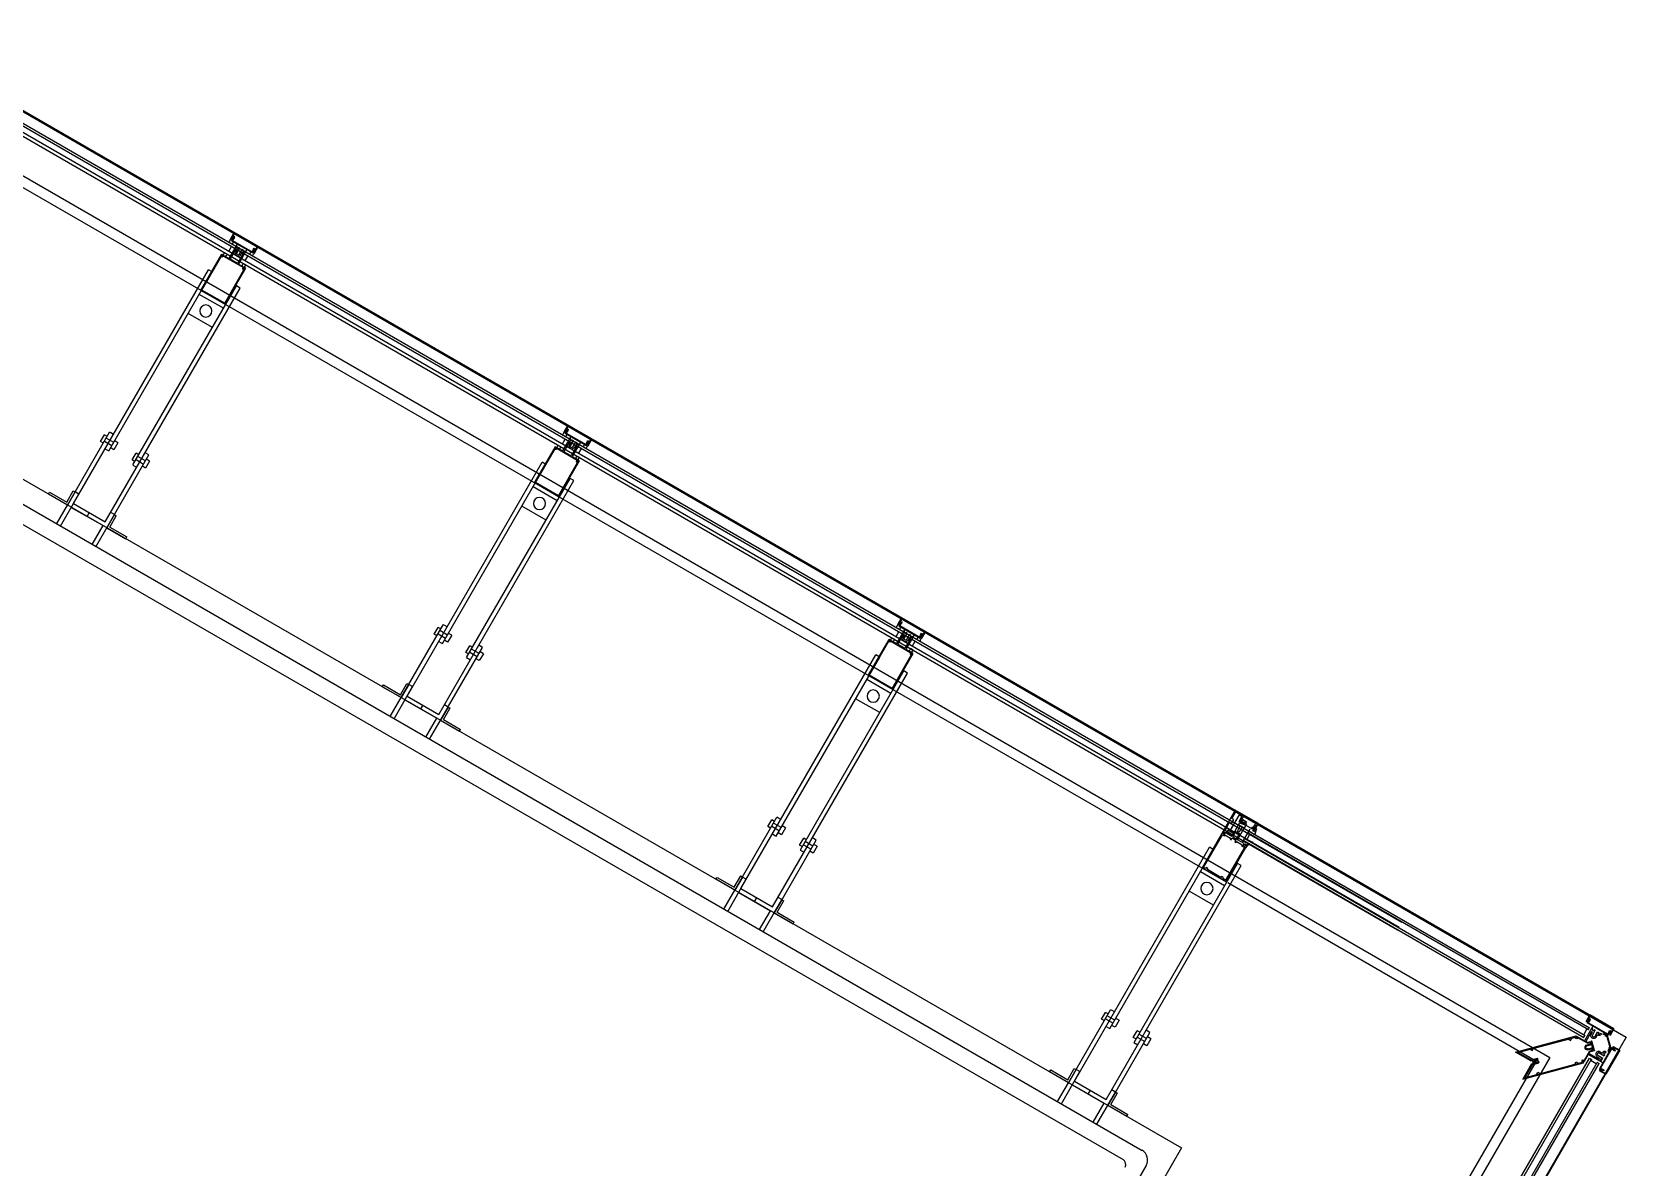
# Model space of a CAD drawing. Extents: x 11182 to 734459, y -1391328 to 152085.
# Drawn here: x 717428 to 721072, y -838499 to -835903 of the extents above; entities that cross this region are included whole.
import ezdxf

# ---------------------------------------------------------------- set-up
doc = ezdxf.new("R2010")
doc.units = 0
doc.header["$LTSCALE"] = 500
doc.header["$MEASUREMENT"] = 0
doc.layers.add('1_Wall_Exist', color=251, linetype='CONTINUOUS')

msp = doc.modelspace()

# ---------------------------------------------------------------- linework, layer by layer
at = {"layer": '1_Wall_Exist'}
for p, q in [((717095.3, -835903.1), (720987.1, -838149.7)), ((717119.8, -835946.3), (720561.7, -837934.4)), ((717134.3, -835928.1), (721071.6, -838201.4)), ((717107, -835968.2), (720549.1, -837956.3)), ((717110.8, -835961.7), (720552.8, -837949.8)), ((717117.2, -835950.8), (720559.2, -837938.8)), ((717053.3, -836054.9), (720157.1, -837846.4)), ((717100.2, -836055.5), (720897.5, -838248)), ((717881.5, -836377.4), (717890.3, -836362.1)), ((717883.4, -836377.3), (717881.5, -836377.4)), ((717890.9, -836364.3), (717883.4, -836377.3)), ((717890.6, -836371.4), (717883.7, -836377.4)), ((717885.8, -836377.6), (717883.7, -836377.4)), ((717883.9, -836380.5), (717884.7, -836379.1)), ((717883.9, -836380.5), (717932.5, -836408.6)), ((717885, -836379.3), (717884.7, -836379.1)), ((717885, -836379.3), (717889.9, -836373.8)), ((717888.3, -836383.1), (717885.1, -836388.6)), ((717885.8, -836377.6), (717889.6, -836373.6)), ((717886.5, -836380.2), (717890.7, -836374.8)), ((717886.5, -836380.1), (717931.6, -836406.2)), ((717889.9, -836373.8), (717889.6, -836373.6)), ((717890.3, -836362.1), (717945.3, -836393.9)), ((717891.7, -836372.1), (717890.6, -836371.4)), ((717890.7, -836374.8), (717891.7, -836372.1)), ((717890.9, -836364.3), (717943.1, -836394.5)), ((717814.1, -836494.1), (717861.7, -836411.7)), ((717816.3, -836493.5), (717861, -836416)), ((717861, -836416.1), (717861, -836416)), ((717863.1, -836412.5), (717861.7, -836411.7)), ((717863.1, -836412.5), (717862.2, -836414)), ((717863.9, -836415.2), (717868, -836408)), ((717864.9, -836413.5), (717878.2, -836421.2)), ((717865.3, -836416), (717865.5, -836415.7)), ((717865.5, -836415.7), (717911.3, -836442.1)), ((717868, -836408), (717873.8, -836411.4)), ((717873.8, -836411.4), (717870.7, -836416.9)), ((717883.4, -836394.9), (717877, -836405.9)), ((717897.3, -836388.2), (717878.2, -836421.2)), ((717894, -836400.1), (717880.9, -836422.8)), ((717897.6, -836432.4), (717880.9, -836422.8)), ((717894, -836400.1), (717897.1, -836401.9)), ((717894.1, -836407.1), (717897.1, -836401.9)), ((717897.3, -836394.3), (717894.6, -836392.8)), ((717896.3, -836409.3), (717903, -836397.6)), ((717910.7, -836409.7), (717897.6, -836432.4)), ((717919.3, -836400.9), (717900.2, -836433.9)), ((717903, -836397.6), (717900.4, -836396.1)), ((717901.7, -836412.4), (717908.4, -836400.7)), ((717905, -836413.6), (717908.1, -836408.2)), ((717910.7, -836409.7), (717908.1, -836408.2)), ((717911.4, -836402.5), (717908.4, -836400.7)), ((717914, -836404), (717916.6, -836405.5)), ((717920.4, -836416.2), (717914, -836427.3)), ((717928.1, -836406), (717924.9, -836411.5)), ((717931.6, -836406.2), (717932.2, -836404.5)), ((717932.2, -836404.5), (717934.1, -836399.9)), ((717932.5, -836408.6), (717933.3, -836407.2)), ((717933, -836407), (717935.3, -836400)), ((717933, -836407), (717933.3, -836407.2)), ((717934.1, -836399.9), (717935.9, -836397.6)), ((717934.1, -836405.4), (717935.6, -836400.2)), ((717934.1, -836405.4), (717935.4, -836407.2)), ((717935.3, -836400), (717935.6, -836400.2)), ((717937.1, -836398.3), (717935.4, -836407.2)), ((717935.6, -836407.4), (717943.1, -836394.5)), ((717935.6, -836407.4), (717936.5, -836409.1)), ((717935.9, -836397.6), (717937.1, -836398.3)), ((717936.5, -836409.1), (717945.3, -836393.9)), ((717522.8, -836981.6), (717831.4, -836447)), ((717603.7, -836861.4), (717840.1, -836452.1)), ((717840.1, -836452.1), (717831.2, -836446.9)), ((717868.5, -836523.7), (717912.4, -836447.5)), ((717869.1, -836525.8), (717916.5, -836443.7)), ((717900.2, -836433.9), (717913.5, -836441.6)), ((717910.8, -836432.7), (717907.7, -836438.2)), ((717910.3, -836443.9), (717911.3, -836442.1)), ((717916.6, -836436.1), (717910.8, -836432.7)), ((717911.7, -836444.7), (717916.6, -836436.1)), ((717913.6, -836445.5), (717915.1, -836442.9)), ((717916.5, -836443.7), (717915.1, -836442.9)), ((717595.3, -837023.4), (717903.9, -836488.9)), ((717658.8, -836893.2), (717895.2, -836483.8)), ((717869.1, -836525.8), (717814.1, -836494.1)), ((717868.5, -836523.7), (717816.3, -836493.5)), ((717903.9, -836488.9), (717895.2, -836483.8)), ((717865.6, -836535.1), (717810.5, -836503.4)), ((716764.9, -836554.8), (720055.6, -838454.8)), ((717840.3, -836579.1), (717785.2, -836547.4)), ((716805.2, -836635.8), (719965.3, -838460.4)), ((716817.6, -836689.1), (719921.7, -838481.4)), ((717509.2, -836985.2), (717605.4, -836818.3)), ((717605.4, -836818.3), (717605.4, -836818.2)), ((717608.6, -836820.2), (717605.4, -836818.3)), ((717614.1, -836823.4), (717608.6, -836820.2)), ((718644.2, -836817.6), (718653, -836802.3)), ((718646.1, -836817.5), (718644.2, -836817.6)), ((718653.6, -836804.5), (718646.1, -836817.5)), ((718653.3, -836811.6), (718646.4, -836817.6)), ((718648.5, -836817.8), (718646.4, -836817.6)), ((718646.6, -836820.7), (718647.4, -836819.3)), ((718646.6, -836820.7), (718695.2, -836848.8)), ((718647.7, -836819.5), (718647.4, -836819.3)), ((718647.7, -836819.5), (718652.6, -836814)), ((718651, -836823.3), (718647.8, -836828.8)), ((718648.5, -836817.8), (718652.3, -836813.8)), ((718649.2, -836820.4), (718653.4, -836815)), ((718649.2, -836820.3), (718694.3, -836846.4)), ((718652.6, -836814), (718652.3, -836813.8)), ((718653, -836802.3), (718708, -836834.1)), ((718654.4, -836812.3), (718653.3, -836811.6)), ((718653.4, -836815), (718654.4, -836812.3)), ((718653.6, -836804.5), (718705.8, -836834.7)), ((717584.8, -836839.8), (717594, -836824.4)), ((717590.3, -836843.1), (717584.8, -836839.8)), ((717593.5, -836839), (717610.8, -836849.1)), ((717599.5, -836827.7), (717594, -836824.4)), ((717595, -836856.4), (717600.7, -836859.7)), ((717614.9, -836842), (717597.5, -836832)), ((717600.7, -836859.7), (717603.7, -836861.4)), ((717615.4, -836858.4), (717608.2, -836854)), ((717624.6, -836842.5), (717615.4, -836858.4)), ((717624.6, -836842.5), (717617.4, -836838.2)), ((718576.8, -836934.3), (718624.4, -836851.9)), ((718579, -836933.7), (718623.7, -836856.2)), ((718623.7, -836856.3), (718623.7, -836856.2)), ((718625.8, -836852.7), (718624.4, -836851.9)), ((718625.8, -836852.7), (718624.9, -836854.2)), ((718626.6, -836855.4), (718630.7, -836848.2)), ((718627.6, -836853.7), (718640.9, -836861.4)), ((718628, -836856.2), (718628.2, -836855.9)), ((718628.2, -836855.9), (718674, -836882.3)), ((718630.7, -836848.2), (718636.5, -836851.6)), ((718636.5, -836851.6), (718633.4, -836857.1)), ((718646.1, -836835.1), (718639.7, -836846.1)), ((718660, -836828.4), (718640.9, -836861.4)), ((718656.7, -836840.3), (718643.6, -836863)), ((718656.7, -836840.3), (718659.8, -836842.1)), ((718656.8, -836847.3), (718659.8, -836842.1)), ((718660, -836834.5), (718657.3, -836833)), ((718659, -836849.5), (718665.7, -836837.8)), ((718673.4, -836849.9), (718660.3, -836872.6)), ((718682, -836841.1), (718662.9, -836874.1)), ((718665.7, -836837.8), (718663.1, -836836.3)), ((718664.4, -836852.6), (718671.1, -836840.9)), ((718667.7, -836853.8), (718670.8, -836848.4)), ((718673.4, -836849.9), (718670.8, -836848.4)), ((718674.1, -836842.7), (718671.1, -836840.9)), ((718676.7, -836844.2), (718679.3, -836845.7)), ((718683.1, -836856.4), (718676.7, -836867.5)), ((718690.8, -836846.2), (718687.6, -836851.7)), ((718694.3, -836846.4), (718694.9, -836844.7)), ((718694.9, -836844.7), (718696.8, -836840.1)), ((718695.2, -836848.8), (718696, -836847.4)), ((718695.7, -836847.2), (718698, -836840.2)), ((718695.7, -836847.2), (718696, -836847.4)), ((718696.8, -836840.1), (718698.6, -836837.8)), ((718696.8, -836845.6), (718698.3, -836840.4)), ((718696.8, -836845.6), (718698.1, -836847.4)), ((718698, -836840.2), (718698.3, -836840.4)), ((718699.8, -836838.5), (718698.1, -836847.4)), ((718698.3, -836847.6), (718705.8, -836834.7)), ((718698.3, -836847.6), (718699.2, -836849.3)), ((718698.6, -836837.8), (718699.8, -836838.5)), ((718699.2, -836849.3), (718708, -836834.1)), ((717617.7, -837004.7), (717695.2, -836870.4)), ((717657.2, -836881.9), (717666.4, -836866.5)), ((717662.7, -836885.2), (717657.2, -836881.9)), ((717658.7, -836893.5), (717667.3, -836898.5)), ((717665.9, -836881.1), (717683.2, -836891.2)), ((717671.9, -836869.8), (717666.4, -836866.5)), ((717687.3, -836884.1), (717669.9, -836874.1)), ((717687.8, -836900.5), (717680.6, -836896.1)), ((717695.2, -836870.5), (717686.5, -836865.4)), ((717697, -836884.6), (717687.8, -836900.5)), ((717697, -836884.6), (717689.8, -836880.3)), ((718285.5, -837421.8), (718594.1, -836887.2)), ((718366.4, -837301.6), (718602.8, -836892.3)), ((718602.8, -836892.3), (718593.9, -836887.1)), ((718631.2, -836963.9), (718675.1, -836887.7)), ((718631.8, -836966), (718679.2, -836883.9)), ((718660.3, -836872.6), (718643.6, -836863)), ((718662.9, -836874.1), (718676.2, -836881.8)), ((718673.5, -836872.9), (718670.4, -836878.4)), ((718673, -836884.1), (718674, -836882.3)), ((718679.3, -836876.3), (718673.5, -836872.9)), ((718674.4, -836884.9), (718679.3, -836876.3)), ((718676.3, -836885.7), (718677.8, -836883.1)), ((718679.2, -836883.9), (718677.8, -836883.1)), ((718358, -837463.6), (718666.6, -836929.1)), ((718421.5, -837333.4), (718657.9, -836924)), ((718666.6, -836929.1), (718657.9, -836924)), ((717465.9, -836960.2), (717468.4, -836955.9)), ((717509.2, -836985.2), (717465.9, -836960.2)), ((717468.4, -836955.9), (717507.4, -836978.4)), ((717492.9, -837033.5), (717535.3, -836959.9)), ((717507.4, -836978.4), (717522.4, -836952.5)), ((717526.7, -836955), (717509.2, -836985.2)), ((717522.4, -836952.5), (717526.7, -836955)), ((717535.3, -836959.9), (717526.7, -836955)), ((718628.3, -836975.3), (718573.2, -836943.6)), ((718631.8, -836966), (718576.8, -836934.3)), ((718631.2, -836963.9), (718579, -836933.7)), ((717484.2, -837028.5), (717509.2, -836985.2)), ((717517.9, -836990.3), (717590.4, -837032)), ((717522.8, -836981.6), (717595.3, -837023.4)), ((717554.1, -837011.1), (717559.1, -837002.5)), ((717599.1, -837036.9), (717617.7, -837004.7)), ((717616.5, -837006.7), (717607.9, -837001.8)), ((718603, -837019.3), (718547.9, -836987.6)), ((717565.4, -837075.3), (717590.4, -837032)), ((717574.1, -837080.3), (717616.5, -837006.7)), ((717616.5, -837006.8), (717599.1, -837036.9)), ((717599.1, -837036.9), (717642.4, -837061.9)), ((717599.1, -837036.9), (717642.4, -837061.9)), ((717605.8, -837035.3), (717620.4, -837010)), ((717605.8, -837035.3), (717645, -837057.9)), ((717616.5, -837006.8), (717620.8, -837009.3)), ((717642.4, -837061.9), (717644.8, -837057.8)), ((718271.9, -837425.4), (718368.1, -837258.5)), ((718368.1, -837258.5), (718368.1, -837258.4)), ((718371.3, -837260.4), (718368.1, -837258.5)), ((718376.8, -837263.6), (718371.3, -837260.4)), ((719406.9, -837257.9), (719415.7, -837242.6)), ((719408.8, -837257.8), (719406.9, -837257.9)), ((719416.3, -837244.8), (719408.8, -837257.8)), ((719416, -837251.9), (719409.1, -837257.9)), ((719411.2, -837258.1), (719409.1, -837257.9)), ((719409.3, -837261), (719410.1, -837259.6)), ((719410.4, -837259.8), (719410.1, -837259.6)), ((719410.4, -837259.8), (719415.3, -837254.3)), ((719411.2, -837258.1), (719415, -837254.1)), ((719411.9, -837260.7), (719416.1, -837255.3)), ((719411.9, -837260.6), (719457, -837286.7)), ((719415.3, -837254.3), (719415, -837254.1)), ((719415.7, -837242.6), (719470.7, -837274.4)), ((719417.1, -837252.6), (719416, -837251.9)), ((719416.1, -837255.3), (719417.1, -837252.6)), ((719416.3, -837244.8), (719468.5, -837275)), ((718347.5, -837280), (718356.7, -837264.6)), ((718353, -837283.3), (718347.5, -837280)), ((718356.2, -837279.2), (718373.5, -837289.3)), ((718362.2, -837267.9), (718356.7, -837264.6)), ((718357.7, -837296.6), (718363.4, -837299.9)), ((718377.6, -837282.2), (718360.2, -837272.2)), ((718378.1, -837298.6), (718370.9, -837294.2)), ((718387.3, -837282.7), (718378.1, -837298.6)), ((718387.3, -837282.7), (718380.1, -837278.4)), ((719339.5, -837374.6), (719387.1, -837292.2)), ((719341.7, -837374), (719386.4, -837296.5)), ((719386.4, -837296.6), (719386.4, -837296.5)), ((719388.5, -837293), (719387.1, -837292.2)), ((719388.5, -837293), (719387.6, -837294.5)), ((719389.3, -837295.7), (719393.4, -837288.5)), ((719390.3, -837294), (719403.6, -837301.7)), ((719390.7, -837296.5), (719390.9, -837296.2)), ((719390.9, -837296.2), (719436.7, -837322.6)), ((719393.4, -837288.5), (719399.2, -837291.9)), ((719399.2, -837291.9), (719396.1, -837297.4)), ((719408.8, -837275.4), (719402.4, -837286.4)), ((719422.7, -837268.7), (719403.6, -837301.7)), ((719419.4, -837280.6), (719406.3, -837303.3)), ((719409.3, -837261), (719457.9, -837289.1)), ((719413.7, -837263.6), (719410.5, -837269.1)), ((719419.4, -837280.6), (719422.5, -837282.4)), ((719419.5, -837287.6), (719422.5, -837282.4)), ((719422.7, -837274.8), (719420, -837273.3)), ((719421.7, -837289.8), (719428.4, -837278.1)), ((719436.1, -837290.2), (719423, -837312.9)), ((719444.7, -837281.4), (719425.6, -837314.4)), ((719428.4, -837278.1), (719425.8, -837276.6)), ((719427.1, -837292.9), (719433.8, -837281.2)), ((719430.4, -837294.1), (719433.5, -837288.7)), ((719436.1, -837290.2), (719433.5, -837288.7)), ((719436.8, -837283), (719433.8, -837281.2)), ((719439.4, -837284.5), (719442, -837286)), ((719445.8, -837296.7), (719439.4, -837307.8)), ((719453.5, -837286.5), (719450.3, -837292)), ((719457, -837286.7), (719457.6, -837285)), ((719457.6, -837285), (719459.5, -837280.4)), ((719457.9, -837289.1), (719458.7, -837287.7)), ((719458.4, -837287.5), (719460.7, -837280.5)), ((719458.4, -837287.5), (719458.7, -837287.7)), ((719459.5, -837280.4), (719461.3, -837278.1)), ((719459.5, -837285.9), (719461, -837280.7)), ((719459.5, -837285.9), (719460.8, -837287.7)), ((719460.7, -837280.5), (719461, -837280.7)), ((719462.5, -837278.8), (719460.8, -837287.7)), ((719461, -837287.9), (719468.5, -837275)), ((719461, -837287.9), (719461.9, -837289.6)), ((719461.3, -837278.1), (719462.5, -837278.8)), ((719461.9, -837289.6), (719470.7, -837274.4)), ((718363.4, -837299.9), (718366.4, -837301.6)), ((718380.4, -837444.9), (718457.9, -837310.6)), ((718419.9, -837322.1), (718429.1, -837306.7)), ((718425.4, -837325.4), (718419.9, -837322.1)), ((718421.4, -837333.7), (718430, -837338.7)), ((718428.6, -837321.3), (718445.9, -837331.4)), ((718434.6, -837310), (718429.1, -837306.7)), ((718450, -837324.3), (718432.6, -837314.3)), ((718457.9, -837310.7), (718449.2, -837305.6)), ((718459.7, -837324.8), (718450.5, -837340.7)), ((718459.7, -837324.8), (718452.5, -837320.5)), ((719048.2, -837862.1), (719356.8, -837327.5)), ((719129.1, -837741.9), (719365.5, -837332.6)), ((719365.5, -837332.6), (719356.6, -837327.4)), ((719393.9, -837404.2), (719437.8, -837328)), ((719394.5, -837406.3), (719441.9, -837324.2)), ((719423, -837312.9), (719406.3, -837303.3)), ((719425.6, -837314.4), (719438.9, -837322.1)), ((719436.2, -837313.2), (719433.1, -837318.7)), ((719435.7, -837324.4), (719436.7, -837322.6)), ((719442, -837316.6), (719436.2, -837313.2)), ((719437.1, -837325.2), (719442, -837316.6)), ((719439, -837326), (719440.5, -837323.4)), ((719441.9, -837324.2), (719440.5, -837323.4)), ((718450.5, -837340.7), (718443.3, -837336.3)), ((719120.7, -837903.9), (719429.3, -837369.4)), ((719184.2, -837773.7), (719420.6, -837364.3)), ((719429.3, -837369.4), (719420.6, -837364.3)), ((718228.6, -837400.4), (718231.1, -837396.1)), ((718271.9, -837425.4), (718228.6, -837400.4)), ((718231.1, -837396.1), (718270.1, -837418.6)), ((718255.6, -837473.7), (718298, -837400.1)), ((718270.1, -837418.6), (718285.1, -837392.7)), ((718289.4, -837395.2), (718271.9, -837425.4)), ((718285.1, -837392.7), (718289.4, -837395.2)), ((718298, -837400.1), (718289.4, -837395.2)), ((719391, -837415.6), (719335.9, -837383.9)), ((719394.5, -837406.3), (719339.5, -837374.6)), ((719393.9, -837404.2), (719341.7, -837374)), ((718246.9, -837468.7), (718271.9, -837425.4)), ((718280.6, -837430.5), (718353.1, -837472.2)), ((718285.5, -837421.8), (718358, -837463.6)), ((718316.8, -837451.3), (718321.8, -837442.7)), ((718379.2, -837446.9), (718370.6, -837442)), ((719365.7, -837459.6), (719310.6, -837427.9)), ((718328.1, -837515.5), (718353.1, -837472.2)), ((718336.8, -837520.5), (718379.2, -837446.9)), ((718361.8, -837477.1), (718380.4, -837444.9)), ((718379.2, -837447), (718361.8, -837477.1)), ((718361.8, -837477.1), (718405.1, -837502.1)), ((718361.8, -837477.1), (718405.1, -837502.1)), ((718368.5, -837475.5), (718383.1, -837450.2)), ((718368.5, -837475.5), (718407.7, -837498.1)), ((718379.2, -837447), (718383.5, -837449.5)), ((718405.1, -837502.1), (718407.5, -837498)), ((720178.4, -837682.9), (720102.4, -837814.5)), ((720186.8, -837693.5), (720166.5, -837728.7)), ((720170.4, -837701.7), (720179.3, -837686.3)), ((720177.1, -837685), (720229.8, -837715.4)), ((720231, -837713.3), (720178.4, -837682.9)), ((720193.4, -837697.2), (720186.8, -837693.5)), ((720187, -837708.3), (720193.4, -837697.2)), ((720196.9, -837696.4), (720190.5, -837707.4)), ((719034.6, -837865.7), (719130.8, -837698.8)), ((719110.2, -837720.3), (719119.4, -837704.9)), ((719115.7, -837723.6), (719110.2, -837720.3)), ((719118.9, -837719.5), (719136.2, -837729.6)), ((719124.9, -837708.2), (719119.4, -837704.9)), ((719140.3, -837722.5), (719122.9, -837712.5)), ((719130.8, -837698.8), (719130.8, -837698.7)), ((719134, -837700.7), (719130.8, -837698.8)), ((719140.8, -837738.9), (719133.6, -837734.5)), ((719139.5, -837703.9), (719134, -837700.7)), ((719150, -837723), (719140.8, -837738.9)), ((719150, -837723), (719142.8, -837718.7)), ((720149.3, -837733.3), (720151.4, -837734.6)), ((720152.7, -837732.3), (720150.5, -837731.2)), ((720151.4, -837734.6), (720153.8, -837730.1)), ((720151.4, -837734.6), (720152.7, -837732.3)), ((720151.8, -837728.9), (720156.5, -837725.8)), ((720153.8, -837730.1), (720151.8, -837728.9)), ((720154.9, -837733.6), (720153.6, -837735.8)), ((720170.3, -837742.5), (720154.9, -837733.6)), ((720156.5, -837725.8), (720165.3, -837710.4)), ((720160.9, -837728.3), (720158.3, -837732.7)), ((720158.3, -837732.7), (720171.5, -837740.3)), ((720174.1, -837735.9), (720160.9, -837728.3)), ((720165.3, -837710.4), (720169.8, -837712.9)), ((720166.5, -837728.7), (720175.3, -837733.8)), ((720169.8, -837712.9), (720174.8, -837704.2)), ((720188, -837711.8), (720170.3, -837742.5)), ((720174.8, -837704.2), (720170.4, -837701.7)), ((720179.9, -837730.5), (720173.7, -837741.6)), ((720181.9, -837737.6), (720179.9, -837730.5)), ((720183.2, -837735.3), (720184.8, -837727.5)), ((720189.2, -837730), (720183.2, -837735.3)), ((720183.4, -837750.2), (720198.6, -837723.8)), ((720184.8, -837727.5), (720189.8, -837718.7)), ((720198.6, -837723.8), (720185.5, -837716.2)), ((720217.8, -837726), (720187, -837708.3)), ((720188, -837711.8), (720202.3, -837717.1)), ((720194.2, -837721.2), (720189.2, -837730)), ((720203.7, -837715), (720190.5, -837707.4)), ((720192.7, -837708.7), (720195.2, -837704.3)), ((720194.8, -837709.9), (720197.4, -837705.5)), ((720195.2, -837704.3), (720204, -837709.3)), ((720196.9, -837752), (720212.1, -837725.7)), ((720202.3, -837717.1), (720198.6, -837723.8)), ((720199.3, -837712.5), (720201.8, -837708.1)), ((720204, -837709.3), (720201.4, -837713.7)), ((720203.7, -837715), (720202.3, -837717.1)), ((720224.6, -837744.6), (720207, -837734.5)), ((720209.5, -837730.1), (720227.1, -837740.2)), ((720210.2, -837730.3), (720987.8, -838180.1)), ((720215.6, -837724.8), (720218.1, -837720.4)), ((720219, -837723.9), (720217.8, -837726)), ((720218.1, -837720.4), (720220.3, -837721.6)), ((720218.7, -837729.5), (720219.8, -837727.2)), ((720223.1, -837732), (720218.7, -837729.5)), ((720223.4, -837726.4), (720219, -837723.9)), ((720219.8, -837727.2), (720222.2, -837728.6)), ((720220.3, -837721.6), (720224.1, -837715)), ((720222.2, -837728.6), (720223.4, -837726.4)), ((720226.9, -837725.4), (720222.7, -837737.7)), ((720226.9, -837725.4), (720223.1, -837732)), ((720224.1, -837715), (720226, -837722)), ((720224.7, -837724.2), (720231, -837713.3)), ((720224.7, -837724.2), (720226.9, -837725.4)), ((719120.4, -837736.9), (719126.1, -837740.2)), ((719126.1, -837740.2), (719129.1, -837741.9)), ((719143.1, -837885.2), (719220.6, -837750.9)), ((719182.6, -837762.4), (719191.8, -837747)), ((719188.1, -837765.7), (719182.6, -837762.4)), ((719191.3, -837761.6), (719208.6, -837771.7)), ((719197.3, -837750.3), (719191.8, -837747)), ((719212.7, -837764.6), (719195.3, -837754.6)), ((719220.6, -837751), (719211.9, -837745.9)), ((719222.4, -837765.1), (719213.2, -837781)), ((719222.4, -837765.1), (719215.2, -837760.8)), ((719810.8, -838302.2), (720119.4, -837767.6)), ((720105.7, -837813.4), (720148.9, -837738.9)), ((720128.1, -837772.7), (720119.2, -837767.5)), ((720152.3, -837738), (720148, -837735.5)), ((720148.9, -837738.9), (720153.3, -837741.5)), ((720153.6, -837735.8), (720151.4, -837734.6)), ((720153.6, -837735.8), (720152.3, -837738)), ((720153.3, -837741.5), (720154.5, -837739.3)), ((720154.5, -837739.3), (720167.7, -837746.9)), ((720199.4, -837768.1), (720156.3, -837842.6)), ((720157.2, -837846.1), (720205.3, -837762.7)), ((720167.7, -837746.9), (720166.5, -837749.1)), ((720166.5, -837749.1), (720168.6, -837750.3)), ((720168.6, -837750.3), (720171.2, -837745.9)), ((720171.2, -837745.9), (720179.9, -837751)), ((720173.7, -837741.6), (720172.4, -837743.7)), ((720172.4, -837743.7), (720181.2, -837748.8)), ((720179.9, -837751), (720177.4, -837755.4)), ((720177.4, -837755.4), (720179.5, -837756.6)), ((720179.5, -837756.6), (720180.9, -837754.5)), ((720180.9, -837754.5), (720194.1, -837762.2)), ((720181.2, -837748.8), (720188.8, -837735.6)), ((720188.8, -837735.6), (720181.9, -837737.6)), ((720198.8, -837758.9), (720183.4, -837750.2)), ((720194.1, -837762.2), (720192.8, -837764.3)), ((720192.8, -837764.3), (720199.4, -837768.1)), ((720196.9, -837752), (720194.4, -837756.4)), ((720196.2, -837763.4), (720198.8, -837758.9)), ((720200.6, -837765.9), (720196.2, -837763.4)), ((720214.5, -837762.1), (720196.9, -837752)), ((720197.5, -837752.2), (720975.3, -838202.1)), ((720199.4, -837747.7), (720218.3, -837755.6)), ((720200.9, -837760.3), (720199.7, -837762.4)), ((720199.7, -837762.4), (720201.9, -837763.7)), ((720200.1, -837747.7), (720977.8, -838197.6)), ((720201.9, -837763.7), (720200.6, -837765.9)), ((720205.3, -837762.7), (720200.9, -837760.3)), ((720201.5, -837769.3), (720210.1, -837759.6)), ((720211.4, -837737), (720205.1, -837748)), ((720207.7, -837734.7), (720985.3, -838184.5)), ((719184.1, -837774), (719192.7, -837779)), ((719213.2, -837781), (719206, -837776.6)), ((719891.7, -838182), (720128.1, -837772.7)), ((719946.8, -838213.8), (720183.2, -837804.4)), ((720191.9, -837809.5), (720183.2, -837804.4)), ((718991.3, -837840.7), (718993.8, -837836.4)), ((719034.6, -837865.7), (718991.3, -837840.7)), ((718993.8, -837836.4), (719032.8, -837858.9)), ((719018.3, -837914), (719060.7, -837840.4)), ((719032.8, -837858.9), (719047.8, -837833)), ((719052.1, -837835.5), (719034.6, -837865.7)), ((719047.8, -837833), (719052.1, -837835.5)), ((719060.7, -837840.4), (719052.1, -837835.5)), ((719883.3, -838344), (720191.9, -837809.5)), ((720153.6, -837855.7), (720098.5, -837824)), ((720102.4, -837814.5), (720157.2, -837846.1)), ((720110.2, -837816), (720105.7, -837813.4)), ((720111.5, -837813.9), (720110.2, -837816)), ((720115.7, -837816.3), (720111.5, -837813.9)), ((720114.6, -837818.5), (720115.7, -837816.3)), ((720145.2, -837836.2), (720114.6, -837818.5)), ((720146.6, -837834.1), (720145.2, -837836.2)), ((720151, -837836.7), (720146.6, -837834.1)), ((720149.7, -837838.8), (720151, -837836.7)), ((720156.3, -837842.6), (720149.7, -837838.8)), ((719009.6, -837909), (719034.6, -837865.7)), ((719043.3, -837870.8), (719115.8, -837912.5)), ((719048.2, -837862.1), (719120.7, -837903.9)), ((720128.3, -837899.7), (720073.2, -837868)), ((720161.3, -837848.2), (720866.7, -838256.2)), ((719079.5, -837891.6), (719084.5, -837883)), ((719090.8, -837955.8), (719115.8, -837912.5)), ((719099.5, -837960.8), (719141.9, -837887.2)), ((719124.5, -837917.4), (719143.1, -837885.2)), ((719141.9, -837887.3), (719124.5, -837917.4)), ((719131.2, -837915.8), (719145.8, -837890.5)), ((719131.2, -837915.8), (719170.4, -837938.4)), ((719141.9, -837887.2), (719133.3, -837882.3)), ((719141.9, -837887.3), (719146.2, -837889.8)), ((719124.5, -837917.4), (719167.8, -837942.4)), ((719124.5, -837917.4), (719167.8, -837942.4)), ((719167.8, -837942.4), (719170.2, -837938.3)), ((719797.2, -838305.8), (719893.4, -838138.9)), ((719872.8, -838160.4), (719882, -838145)), ((719878.3, -838163.7), (719872.8, -838160.4)), ((719881.5, -838159.6), (719898.8, -838169.7)), ((719887.5, -838148.3), (719882, -838145)), ((719902.9, -838162.6), (719885.5, -838152.6)), ((719893.4, -838138.9), (719893.4, -838138.8)), ((719896.6, -838140.8), (719893.4, -838138.9)), ((719902.1, -838144), (719896.6, -838140.8)), ((719912.6, -838163.1), (719903.4, -838179)), ((719912.6, -838163.1), (719905.4, -838158.8)), ((720979.9, -838165.9), (720988.7, -838150.6)), ((720981.8, -838165.8), (720979.9, -838165.9)), ((720981.8, -838165.8), (720989.3, -838152.8)), ((720989, -838159.9), (720982.1, -838165.9)), ((720984.3, -838166.1), (720982.1, -838165.9)), ((720982.4, -838169), (720983.2, -838167.7)), ((721030.9, -838197.1), (720982.4, -838169)), ((720983.4, -838167.8), (720983.2, -838167.7)), ((720983.4, -838167.8), (720988.3, -838162.3)), ((720984.3, -838166.1), (720988.1, -838162.2)), ((720984.9, -838168.7), (720986, -838167.3)), ((721030, -838194.7), (720984.9, -838168.7)), ((720986, -838167.3), (720989.1, -838163.4)), ((720988.3, -838162.3), (720988.1, -838162.2)), ((721043.7, -838182.4), (720988.7, -838150.6)), ((720990.1, -838160.6), (720989, -838159.9)), ((720989.1, -838163.4), (720990.1, -838160.6)), ((721041.5, -838183), (720989.3, -838152.8)), ((721071.6, -838201.4), (716868.6, -845480.9)), ((719883, -838177), (719888.7, -838180.3)), ((719888.7, -838180.3), (719891.7, -838182)), ((719903.4, -838179), (719896.2, -838174.6)), ((719905.7, -838325.3), (719983.2, -838191)), ((719945.2, -838202.5), (719954.4, -838187.1)), ((719950.7, -838205.8), (719945.2, -838202.5)), ((719953.9, -838201.7), (719971.2, -838211.8)), ((719959.9, -838190.4), (719954.4, -838187.1)), ((719975.3, -838204.7), (719957.9, -838194.7)), ((719983.2, -838191.1), (719974.5, -838186)), ((719985, -838205.2), (719975.8, -838221.1)), ((719985, -838205.2), (719977.8, -838200.9)), ((720819, -838236), (720957.5, -838198.9)), ((720824.1, -838236.7), (720956.4, -838201.3)), ((720938.9, -838205.9), (720944.2, -838209)), ((720944.2, -838209), (720947.3, -838203.7)), ((720957.3, -838202.5), (720958.8, -838199.9)), ((720957.5, -838198.9), (720957.4, -838199.1)), ((720957.4, -838199.1), (720958.8, -838199.9)), ((720959, -838203.7), (720960.8, -838200.6)), ((720960.4, -838204.5), (720961.4, -838202.8)), ((720976.6, -838209.7), (720960.8, -838200.6)), ((720983, -838215.3), (720961.4, -838202.8)), ((720974.9, -838201.5), (720978.1, -838196)), ((720975.5, -838194.5), (720981.9, -838183.4)), ((720995.6, -838176.7), (720976.6, -838209.7)), ((720992.3, -838188.5), (720979.2, -838211.2)), ((720984.8, -838185.1), (720988, -838179.7)), ((720991.7, -838195.4), (720994.8, -838190)), ((720992.3, -838188.5), (720994.8, -838190)), ((720995.6, -838182.8), (720993, -838181.3)), ((720994.5, -838197.6), (721001.2, -838186)), ((720998.1, -838184.3), (721001.2, -838186)), ((720999.8, -838200.7), (721006.5, -838189.1)), ((721002.8, -838201.5), (721005.8, -838196.3)), ((721009, -838198.1), (721005.8, -838196.3)), ((721006.5, -838189.1), (721009.1, -838190.6)), ((721012.3, -838192.4), (721015, -838194)), ((721019.3, -838194.7), (721020.2, -838193.1)), ((721025.1, -838198.1), (721019.3, -838194.7)), ((721020.2, -838193.1), (721029.4, -838198.4)), ((721024.6, -838199.1), (721025.1, -838198.1)), ((721028.1, -838201.1), (721024.6, -838199.1)), ((721034, -838223.2), (721028.1, -838201.1)), ((721036.5, -838224.9), (721029.4, -838198.4)), ((721029.9, -838194.7), (721032.5, -838188.4)), ((721030.9, -838197.1), (721031.7, -838195.7)), ((721031.5, -838195.6), (721033.8, -838188.6)), ((721031.5, -838195.6), (721031.7, -838195.7)), ((721032.5, -838188.4), (721034.4, -838186.1)), ((721032.5, -838194), (721034, -838188.7)), ((721032.5, -838194), (721033.8, -838195.7)), ((721035.5, -838186.8), (721033.8, -838195.7)), ((721033.8, -838188.6), (721034, -838188.7)), ((721041.5, -838183), (721034, -838196)), ((721034, -838196), (721034.9, -838197.6)), ((721034.4, -838186.1), (721035.5, -838186.8)), ((721043.7, -838182.4), (721034.9, -838197.6)), ((719946.7, -838214.1), (719955.3, -838219.1)), ((719975.8, -838221.1), (719968.6, -838216.7)), ((720853.5, -838256), (720819, -838236)), ((720853.8, -838253.8), (720824.1, -838236.7)), ((720851.3, -838229.4), (720856.7, -838232.5)), ((720856.7, -838232.5), (720859.8, -838227.1)), ((720987.9, -838233.4), (720975.4, -838255.1)), ((720985.1, -838241.5), (720976, -838257.3)), ((720979.2, -838211.2), (720982.8, -838213.3)), ((720981.1, -838219.7), (720992.8, -838216.5)), ((720981.6, -838221.6), (720993.3, -838218.4)), ((720982.8, -838213.3), (720990.8, -838211.7)), ((720983, -838215.3), (720989.2, -838214)), ((720983.5, -838228.7), (720995.2, -838225.5)), ((720984, -838230.6), (720995.7, -838227.5)), ((721018.1, -838260.6), (720985.1, -838241.5)), ((720986.6, -838238.9), (720988.7, -838235.3)), ((721009.3, -838252), (720986.6, -838238.9)), ((720987.9, -838233.4), (720993.9, -838231.5)), ((720988.7, -838235.3), (720996.4, -838232.7)), ((720989.2, -838214), (720989.8, -838217.3)), ((720990.8, -838211.7), (720991.9, -838216.8)), ((720991.3, -838211.2), (720994.3, -838222)), ((720993.9, -838231.5), (720992.7, -838228.3)), ((720999, -838231.9), (720993.4, -838211.1)), ((720997.1, -838232.9), (720994.3, -838222)), ((720996.4, -838232.7), (720994.8, -838227.7)), ((721006.6, -838243), (721018.2, -838249.7)), ((721009.7, -838237.6), (721021.3, -838244.3)), ((721038.5, -838225.2), (721010.4, -838273.8)), ((721011.9, -838235.4), (721017.1, -838238.4)), ((721038.9, -838227.8), (721012.8, -838272.9)), ((721018.9, -838235.3), (721017.1, -838238.4)), ((721021.3, -838244.3), (721022.8, -838241.7)), ((721054.7, -838232.2), (721024.5, -838284.4)), ((721024.6, -838238.6), (721026.2, -838235.9)), ((721056.9, -838231.6), (721025.1, -838286.6)), ((721032.9, -838227.2), (721029.5, -838233.1)), ((721029.5, -838233.1), (721031.2, -838234.1)), ((721031.2, -838234.1), (721036.5, -838224.9)), ((721034, -838223.2), (721032, -838226.7)), ((721032, -838226.7), (721032.9, -838227.2)), ((721038.5, -838225.2), (721039.9, -838226)), ((721038.8, -838227.8), (721044.2, -838232)), ((721039.7, -838226.3), (721039.9, -838226)), ((721039.7, -838226.3), (721045.2, -838231.2)), ((721041.4, -838227.2), (721041.6, -838225)), ((721041.4, -838227.2), (721045.3, -838230.9)), ((721041.7, -838224.7), (721041.6, -838222.8)), ((721041.6, -838222.8), (721056.9, -838231.6)), ((721047.6, -838231.9), (721041.6, -838225)), ((721054.7, -838232.2), (721041.7, -838224.7)), ((721044.2, -838232), (721046.9, -838233)), ((721045.2, -838231.2), (721045.3, -838230.9)), ((721046.9, -838233), (721047.6, -838231.9)), ((720897.5, -838248), (716795, -845353.5)), ((719753.9, -838280.8), (719756.4, -838276.5)), ((719797.2, -838305.8), (719753.9, -838280.8)), ((719756.4, -838276.5), (719795.4, -838299)), ((719780.9, -838354.1), (719823.3, -838280.5)), ((719795.4, -838299), (719810.4, -838273.1)), ((719814.7, -838275.6), (719797.2, -838305.8)), ((719810.4, -838273.1), (719814.7, -838275.6)), ((719823.3, -838280.5), (719814.7, -838275.6)), ((720243.4, -839335.8), (720866.7, -838256.2)), ((720356.6, -839342.7), (720987.6, -838249.6)), ((720361, -839345.2), (720992.1, -838252.1)), ((720374.4, -839352.3), (721005.3, -838259.5)), ((720378.8, -839354.8), (721009.7, -838262)), ((720835.4, -838297.5), (720974, -838260.4)), ((720855.4, -838262.9), (720835.4, -838297.5)), ((720839.6, -838294.3), (720971.8, -838258.9)), ((720856.7, -838264.6), (720839.6, -838294.3)), ((720853.5, -838256), (720867.7, -838252.2)), ((720853.8, -838253.8), (720869.1, -838249.7)), ((720855.4, -838262.9), (720869.6, -838259.1)), ((720856.7, -838264.6), (720872, -838260.5)), ((720860.2, -838255.4), (720858.1, -838255.9)), ((720858.1, -838255.9), (720858.6, -838258.3)), ((720859.3, -838260.7), (720858.6, -838258.3)), ((720861.4, -838260.1), (720859.3, -838260.7)), ((720860.2, -838255.4), (720860.7, -838257.7)), ((720861.4, -838260.1), (720860.8, -838257.8)), ((720864.9, -838254.2), (720862.1, -838254.9)), ((720862.1, -838254.9), (720862.7, -838257.3)), ((720863.3, -838259.6), (720862.6, -838257.2)), ((720866.1, -838258.7), (720863.3, -838259.6)), ((720864.9, -838254.2), (720865.5, -838256.5)), ((720866.1, -838258.7), (720865.5, -838256.5)), ((720868.7, -838255.6), (720867.7, -838252.2)), ((720868.7, -838255.6), (720869.6, -838259.1)), ((720869.5, -838251.2), (720869.1, -838249.7)), ((720870.6, -838255.1), (720869.1, -838249.7)), ((720870.6, -838255.1), (720872, -838260.5)), ((720871.6, -838259), (720872, -838260.5)), ((720954.3, -838263.6), (720957.4, -838258.2)), ((720957.4, -838258.2), (720962.8, -838261.3)), ((720972, -838257.4), (720974.6, -838258.9)), ((720972.9, -838255.5), (720976, -838257.3)), ((720973.7, -838254.1), (720975.4, -838255.1)), ((720973.8, -838260.3), (720974.6, -838258.9)), ((720974, -838260.4), (720973.8, -838260.3)), ((720987.8, -838249.4), (720993.2, -838252.6)), ((720991.7, -838255.2), (721002.8, -838261.6)), ((721004.5, -838258.6), (721010, -838261.8)), ((721005.4, -838246.3), (721010.8, -838249.4)), ((721009.3, -838252), (721010.8, -838249.4)), ((721011.5, -838276.9), (721009.9, -838277.8)), ((721009.9, -838277.8), (721025.1, -838286.6)), ((721010.4, -838273.8), (721011.8, -838274.6)), ((721011.5, -838276.9), (721024.5, -838284.4)), ((721012, -838274.4), (721011.8, -838274.6)), ((721013.6, -838275.4), (721011.8, -838276.7)), ((721020.7, -838278.4), (721011.8, -838276.7)), ((721012, -838274.4), (721018.9, -838276.7)), ((721012.8, -838272.9), (721014.4, -838273.5)), ((721015, -838255.3), (721013.5, -838257.9)), ((721013.6, -838275.4), (721018.8, -838276.9)), ((721014.4, -838273.5), (721019.1, -838275.4)), ((721016.5, -838252.7), (721018.2, -838249.7)), ((721018.9, -838276.7), (721018.8, -838276.9)), ((721019.1, -838275.4), (721021.4, -838277.2)), ((721021.4, -838277.2), (721020.7, -838278.4)), ((717971.4, -843575), (721024.8, -838287.3)), ((719772.2, -838349.1), (719797.2, -838305.8)), ((719805.9, -838310.9), (719878.4, -838352.6)), ((719810.8, -838302.2), (719883.3, -838344)), ((720866.8, -838287.1), (720869.9, -838281.7)), ((720869.9, -838281.7), (720875.2, -838284.8)), ((719842.1, -838331.7), (719847.1, -838323.1)), ((719853.4, -838395.9), (719878.4, -838352.6)), ((719862.1, -838400.9), (719904.5, -838327.3)), ((719887.1, -838357.5), (719905.7, -838325.3)), ((719904.5, -838327.4), (719887.1, -838357.5)), ((719893.8, -838355.9), (719908.4, -838330.6)), ((719904.5, -838327.3), (719895.9, -838322.4)), ((719904.5, -838327.4), (719908.8, -838329.9)), ((719887.1, -838357.5), (719930.4, -838382.5)), ((719887.1, -838357.5), (719930.4, -838382.5)), ((719893.8, -838355.9), (719933, -838378.5)), ((719930.4, -838382.5), (719932.8, -838378.4)), ((720055.6, -838454.8), (716336.6, -844896)), ((719974.6, -838495.1), (717432.2, -842898.5))]:
    msp.add_line(p, q, dxfattribs=at)
at = {"layer": '1_Wall_Exist', "extrusion": (0, 0, -1)}
for centre in [(-717825.4, -836541.3), (-718588.1, -836981.5), (-719350.8, -837421.8), (-720113.4, -837861.9)]:
    msp.add_circle(centre, 14, dxfattribs=at)
at = {"layer": '1_Wall_Exist'}
for centre, radius, start, end in [((717874.9, -836377.6), 6.6, 289.3045, 2.0054), ((717863.2, -836414.5), 2.62, 147.8789, 323.4181), ((717863.1, -836414.6), 1, 144.8056, 324.2894), ((717912, -836404.5), 2.05, 106.9749, 13.0251), ((718637.6, -836817.8), 6.6, 289.3045, 2.0054), ((718625.9, -836854.7), 2.62, 147.8789, 323.4181), ((718625.8, -836854.8), 1, 144.8056, 324.2894), ((718674.7, -836844.7), 2.05, 106.9749, 13.0251), ((719400.3, -837258.1), 6.6, 289.3045, 2.0054), ((719388.6, -837295), 2.62, 147.8789, 323.4181), ((719388.5, -837295.1), 1, 144.8056, 324.2894), ((719437.4, -837285), 2.05, 106.9749, 13.0251), ((720996.2, -838184.7), 2.05, 106.9749, 13.0251), ((720982.9, -838225.3), 5.89, 109.8208, 192.2737), ((720982.8, -838225.2), 3.83, 109.2364, 192.8789), ((720992.4, -838211.3), 1.06, 11.1859, 171.8014), ((721008.6, -838240.8), 6.3, 58.1817, 240), ((721008.8, -838240.7), 3.18, 72.7244, 227.2756), ((721022.2, -838239.2), 5.13, 39.444, 130.4976), ((721022.7, -838239.6), 2.16, 26.3099, 273.6901), ((720972.6, -838256.5), 2.62, 66.5819, 242.1211), ((720972.5, -838256.4), 1, 65.7106, 245.1944), ((719952.5, -838482.4), 25.5, 330.1157, 59.8084), ((719915.3, -838492.4), 12.7, 329.8084, 59.8084)]:
    msp.add_arc(centre, radius, start, end, dxfattribs=at)
at = {"layer": '1_Wall_Exist', "extrusion": (0, 0, -1)}
for centre, radius, start, end in [((-717899.5, -836410.4), 6.3, 210, 31.8183), ((-717898.3, -836396.3), 2.16, 176.3099, 63.6901), ((-717899.3, -836410.2), 3.18, 222.7244, 17.2756), ((-717939.6, -836414.9), 6.6, 349.3045, 62.0054), ((-717912.7, -836444.9), 2.62, 207.8789, 23.4181), ((-717912.6, -836445.1), 1, 204.8056, 24.2894), ((-718662.2, -836850.6), 6.3, 210, 31.8183), ((-718661, -836836.5), 2.16, 176.3099, 63.6901), ((-718662, -836850.4), 3.18, 222.7244, 17.2756), ((-718702.3, -836855.1), 6.6, 349.3045, 62.0054), ((-718675.4, -836885.1), 2.62, 207.8789, 23.4181), ((-718675.3, -836885.3), 1, 204.8056, 24.2894), ((-719424.9, -837290.9), 6.3, 210, 31.8183), ((-719423.7, -837276.8), 2.16, 176.3099, 63.6901), ((-719424.7, -837290.7), 3.18, 222.7244, 17.2756), ((-719465, -837295.4), 6.6, 349.3045, 62.0054), ((-719438.1, -837325.4), 2.62, 207.8789, 23.4181), ((-719438, -837325.6), 1, 204.8056, 24.2894), ((-720224.2, -837722.4), 1.77, 255, 167.2906), ((-720958.3, -838202.9), 2.62, 216.5819, 32.1211), ((-720958.2, -838203.1), 1, 215.7106, 35.1944), ((-720997.3, -838198.6), 6.3, 208.1817, 30), ((-720997.5, -838198.6), 3.18, 222.7244, 17.2756), ((-721010.1, -838192.6), 2.16, 176.3099, 63.6901), ((-721009.9, -838193.1), 5.13, 189.444, 280.4976), ((-720982.8, -838224.8), 5.89, 259.8208, 342.2737), ((-720982.8, -838224.9), 3.83, 259.2364, 342.8789), ((-720998, -838232.2), 1.06, 161.1859, 321.8014), ((-721014.5, -838253.3), 2.05, 256.9749, 163.0251)]:
    msp.add_arc(centre, radius, start, end, dxfattribs=at)

doc.saveas('drawing.dxf')
